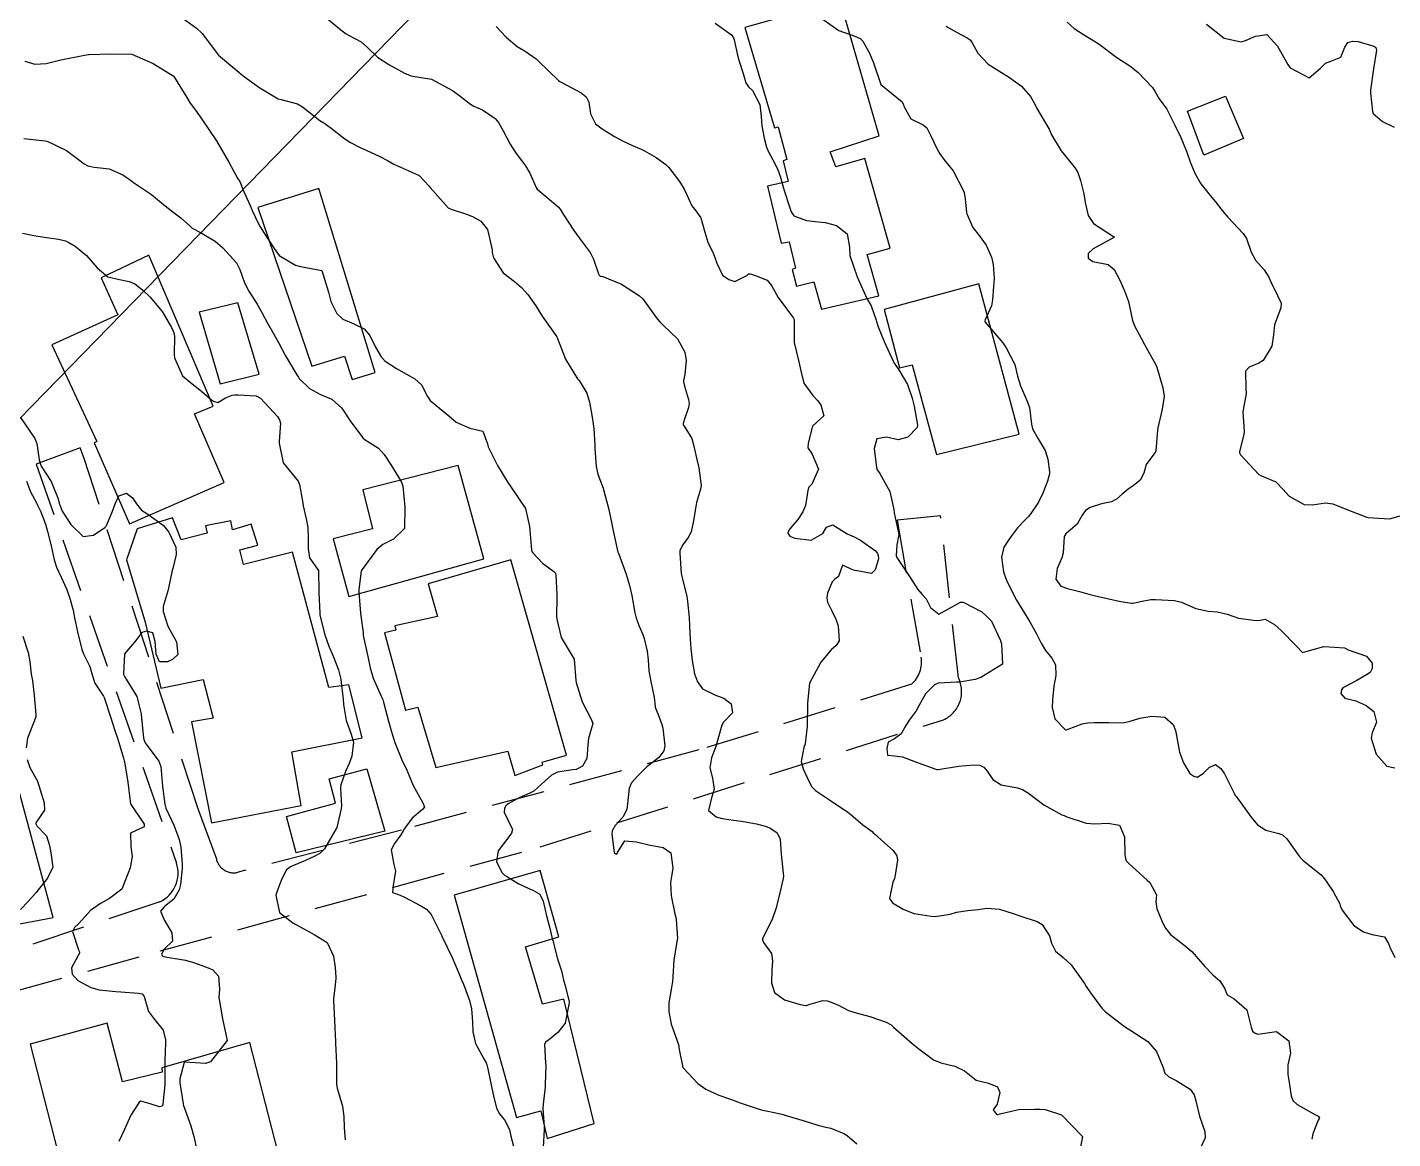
# Model space of a CAD drawing. Header units: metres. Extents: x 298520 to 308411, y 7433745 to 7450750.
# Drawn here: x 298610.9 to 298738.5, y 7450556.9 to 7450660.7 of the extents above; entities that cross this region are included whole.
import ezdxf

# ---------------------------------------------------------------- set-up
doc = ezdxf.new("R2010")
doc.units = ezdxf.units.M
doc.header["$LTSCALE"] = 10
doc.linetypes.add('CONTINUO', pattern=[0])
doc.linetypes.add('DASHED', pattern=[0.75, 0.5, -0.25])
for name, color, linetype in [('Curvas de Nivel 1m', 11, 'Continuous'), ('Curvas de Nivel 5m', 15, 'Continuous'), ('Edificações', 30, 'Continuous'), ('TEXTO', 45, 'Continuous'), ('Vias Secundárias', 230, 'DASHED')]:
    doc.layers.add(name, color=color, linetype=linetype)

msp = doc.modelspace()

# ---------------------------------------------------------------- linework, layer by layer
at = {"layer": 'Curvas de Nivel 1m', "flags": 128}
for points, elevation in [([(298638.73, 7450661.63), (298640.2, 7450660.43), (298640.7, 7450660.04), (298640.91, 7450659.92), (298642.1, 7450659.3), (298642.69, 7450658.77), (298643.63, 7450657.88), (298644.68, 7450657.18), (298646.14, 7450656.38), (298646.67, 7450656.16), (298646.92, 7450656.1), (298648.66, 7450655.82), (298650.64, 7450654.75), (298651.19, 7450654.34), (298651.91, 7450653.78), (298652.32, 7450653.47), (298652.63, 7450653.29), (298653.44, 7450652.95), (298654.62, 7450652.15), (298654.94, 7450651.75), (298655.36, 7450650.98), (298656.02, 7450649.74), (298656.57, 7450648.87), (298657.07, 7450648.23), (298657.45, 7450647.72), (298657.87, 7450647.02), (298658.45, 7450645.7), (298658.54, 7450645.55), (298659.47, 7450644.75), (298660.52, 7450643.88), (298660.68, 7450643.68), (298660.96, 7450643.22), (298661.98, 7450641.67), (298662.48, 7450640.99), (298663.49, 7450639.64), (298663.82, 7450639), (298664.28, 7450637.63), (298664.33, 7450637.52), (298664.44, 7450637.43), (298664.69, 7450637.37), (298666.43, 7450636.68), (298668.11, 7450635.59), (298668.42, 7450635.29), (298669.65, 7450633.57), (298669.99, 7450633.16), (298670.39, 7450632.78), (298671.65, 7450631.55), (298672.35, 7450630.33), (298672.46, 7450629.54), (298672.33, 7450628.22), (298672.2, 7450627.66), (298672.2, 7450627.54), (298672.32, 7450627.13), (298672.67, 7450625.9), (298672.73, 7450625.53), (298672.69, 7450625.14), (298672.28, 7450623.98), (298672.17, 7450623.65), (298672.19, 7450623.54), (298672.27, 7450623.4), (298672.98, 7450622.25), (298673.18, 7450621.53), (298673.47, 7450620.29), (298673.65, 7450619.53), (298673.85, 7450617.88), (298673.81, 7450617.52), (298673.44, 7450616.27), (298673.32, 7450615.53), (298673.14, 7450614.56), (298672.92, 7450613.53), (298672.66, 7450613.02), (298672.14, 7450612.33), (298671.88, 7450611.8), (298671.86, 7450611.54), (298672, 7450609.65), (298672.02, 7450609.54), (298672.11, 7450609.12), (298672.52, 7450607.54), (298672.58, 7450607.03), (298672.73, 7450605.53), (298672.79, 7450604.79), (298672.83, 7450603.53), (298672.89, 7450602.66), (298673.02, 7450601.53), (298673.24, 7450600.29), (298673.51, 7450599.52), (298673.98, 7450598.87), (298675.19, 7450598.29), (298675.97, 7450598.01), (298676.66, 7450597.48), (298676.79, 7450596.64), (298675.95, 7450595.76), (298675.78, 7450595.49), (298675.72, 7450595.27), (298675.22, 7450593.5), (298674.83, 7450592.44), (298674.68, 7450591.51), (298674.91, 7450590.53), (298675.09, 7450589.5), (298674.8, 7450588.57), (298674.55, 7450587.51), (298675.26, 7450586.93), (298675.84, 7450586.77), (298676.66, 7450586.66), (298677.83, 7450586.5), (298679.03, 7450586.26), (298679.83, 7450586.07), (298680.28, 7450585.9), (298680.95, 7450585.43), (298681.24, 7450584.85), (298681.34, 7450583.43), (298681.52, 7450581.68), (298681.55, 7450581.42), (298681.53, 7450581.18), (298681.12, 7450579.43), (298680.85, 7450578.32), (298680.53, 7450577.44), (298679.71, 7450575.78), (298679.6, 7450575.56), (298679.59, 7450575.45), (298679.7, 7450575.18), (298680.42, 7450574.17), (298680.54, 7450573.44), (298680.48, 7450572.63), (298680.43, 7450571.44), (298680.72, 7450570.51), (298681.64, 7450569.83), (298683.11, 7450569.41), (298683.63, 7450569.31), (298683.71, 7450569.32), (298683.93, 7450569.4), (298685.24, 7450569.78), (298685.64, 7450569.73), (298685.92, 7450569.66), (298686.64, 7450569.36), (298687.63, 7450568.84), (298688.34, 7450568.62), (298689.62, 7450568.28), (298691.16, 7450567.75), (298691.61, 7450567.5), (298691.83, 7450567.3), (298693.59, 7450565.76), (298694.19, 7450565.27), (298695.57, 7450564.24), (298696.26, 7450563.94), (298697.57, 7450563.65), (298698.47, 7450563.22), (298699.55, 7450562.33), (298700.69, 7450562.05), (298701.54, 7450561.71), (298701.77, 7450561.19), (298701.52, 7450560.11), (298701.14, 7450559.57), (298701.42, 7450559.19), (298701.51, 7450559.13), (298701.58, 7450559.12), (298701.8, 7450559.19), (298703.52, 7450559.6), (298705.03, 7450559.64), (298705.52, 7450559.63), (298705.99, 7450559.61), (298707.51, 7450559.11), (298709.48, 7450557.09), (298709.1, 7450555.1)], 729), ([(298654.72, 7450660.74), (298655.66, 7450659.74), (298656.69, 7450658.86), (298657.41, 7450658.44), (298658.46, 7450657.7), (298658.68, 7450657.49), (298660.55, 7450655.68), (298660.65, 7450655.6), (298660.84, 7450655.49), (298662.64, 7450654.53), (298663.13, 7450654.15), (298663.37, 7450653.65), (298663.54, 7450652.57), (298664.01, 7450651.64), (298664.61, 7450651.17), (298665.76, 7450650.45), (298666.59, 7450650.01), (298667.51, 7450649.6), (298668.26, 7450649.27), (298668.58, 7450649.12), (298669.65, 7450648.49), (298670.57, 7450647.83), (298670.86, 7450647.56), (298671.84, 7450646.25), (298672.28, 7450645.54), (298672.53, 7450645.02), (298672.98, 7450643.99), (298673.36, 7450643.53), (298673.84, 7450642.85), (298674.2, 7450641.51), (298674.48, 7450640.59), (298675.02, 7450639.5), (298675.33, 7450638.63), (298675.85, 7450637.5), (298676.44, 7450637.1), (298677.01, 7450636.91), (298678.13, 7450637.47), (298678.3, 7450637.62), (298678.44, 7450637.63), (298678.57, 7450637.6), (298679.01, 7450637.46), (298680.04, 7450637.05), (298680.43, 7450636.54), (298681.05, 7450635.43), (298682.39, 7450633.63), (298682.48, 7450633.5), (298682.51, 7450633.42), (298682.54, 7450633.28), (298682.54, 7450631.42), (298682.56, 7450631.23), (298682.99, 7450629.41), (298683.16, 7450628.59), (298683.46, 7450627.41), (298684.31, 7450626.27), (298684.74, 7450625.82), (298685.03, 7450625.39), (298685.31, 7450624.36), (298684.27, 7450623.4), (298683.85, 7450621.82), (298683.84, 7450621.4), (298684.24, 7450620.8), (298684.83, 7450619.39), (298684.21, 7450617.98), (298683.91, 7450617.7), (298683.83, 7450617.4), (298683.6, 7450615.99), (298683.36, 7450615.41), (298682.88, 7450614.7), (298682.16, 7450613.81), (298681.99, 7450613.58), (298681.97, 7450613.42), (298682.15, 7450613.15), (298682.61, 7450612.95), (298684.15, 7450612.77), (298685.24, 7450613.38), (298685.56, 7450613.98), (298686.17, 7450614.19), (298687.5, 7450613.36), (298688.15, 7450613.06), (298688.74, 7450612.75), (298690.14, 7450611.78), (298690.34, 7450611.53), (298690.4, 7450611.33), (298690.42, 7450611.03), (298690.11, 7450609.98), (298689.78, 7450609.66), (298688.11, 7450609.96), (298687.06, 7450610.42), (298686.68, 7450609.36), (298686.36, 7450609.12), (298686.11, 7450608.87), (298685.66, 7450607.8), (298685.6, 7450607.38), (298685.67, 7450606.97), (298686.07, 7450606.17), (298686.43, 7450605.37), (298686.65, 7450604.76), (298686.77, 7450603.36), (298686.48, 7450602.92), (298686.02, 7450602.53), (298685.04, 7450601.38), (298683.99, 7450599.4), (298683.8, 7450597.57), (298683.79, 7450597.4), (298683.78, 7450595.56), (298683.78, 7450595.4), (298683.57, 7450593.75), (298683.47, 7450593.4), (298683.21, 7450592.09), (298683.39, 7450591.4), (298683.88, 7450590.32), (298684.21, 7450589.72), (298684.54, 7450589.39), (298685.86, 7450588.5), (298687.55, 7450587.35), (298687.84, 7450587.13), (298688.98, 7450586.19), (298689.83, 7450585.55), (298689.94, 7450585.44), (298690.05, 7450585.33), (298691, 7450584.5), (298691.8, 7450583.77), (298692.14, 7450583.3), (298692.21, 7450582.87), (298691.95, 7450581.3), (298691.91, 7450581.16), (298691.77, 7450580.82), (298691.45, 7450579.3), (298691.75, 7450578.89), (298692.74, 7450578.29), (298693.73, 7450577.89), (298695.35, 7450577.64), (298695.73, 7450577.63), (298697.14, 7450577.83), (298697.73, 7450578.01), (298698.79, 7450578.17), (298699.74, 7450578.26), (298700.54, 7450578.4), (298701.74, 7450578.3), (298703, 7450577.9), (298703.73, 7450577.65), (298705.26, 7450577.14), (298705.72, 7450576.86), (298706.4, 7450575.82), (298706.58, 7450575.13), (298706.97, 7450574.39), (298707.68, 7450573.8), (298708.44, 7450573.1), (298709.66, 7450571.35), (298709.82, 7450571.09), (298710.23, 7450570.5), (298711.3, 7450569.07), (298711.63, 7450568.72), (298713.02, 7450567.65), (298713.61, 7450567.23), (298713.92, 7450567.04), (298715.59, 7450565.96), (298716.41, 7450565.01), (298716.99, 7450563.59), (298717.18, 7450563), (298717.56, 7450562.64), (298718.24, 7450562.31), (298719.54, 7450561.49), (298719.93, 7450560.97), (298720.08, 7450560.41), (298720.42, 7450558.96), (298720.92, 7450557.53), (298720.96, 7450556.96), (298720.49, 7450555.94)], 728), ([(298675.18, 7450661.05), (298676.71, 7450659.95), (298676.9, 7450659.68), (298676.96, 7450659.49), (298677.26, 7450658.05), (298677.42, 7450657.48), (298677.79, 7450656.35), (298678.05, 7450655.47), (298678.3, 7450655.11), (298678.65, 7450654.76), (298679.33, 7450653.45), (298679.48, 7450652.32), (298679.53, 7450651.46), (298679.75, 7450650.3), (298679.97, 7450649.45), (298680.15, 7450649.02), (298680.57, 7450648.28), (298681, 7450647.44), (298681.24, 7450646.75), (298681.61, 7450645.43), (298682.15, 7450643.79), (298682.28, 7450643.42), (298682.51, 7450643.06), (298683.71, 7450642.61), (298684.5, 7450642.51), (298685.46, 7450642.42), (298686.5, 7450642.15), (298687.51, 7450641.36), (298687.72, 7450640.11), (298687.76, 7450639.36), (298688.44, 7450637.35), (298689.35, 7450635.34), (298689.73, 7450634.65), (298690.2, 7450633.32), (298690.24, 7450633.17), (298690.39, 7450632.69), (298690.95, 7450631.31), (298691.45, 7450630.21), (298691.89, 7450629.3), (298692.34, 7450628.67), (298693.13, 7450627.29), (298693.59, 7450626.01), (298693.75, 7450625.29), (298694.06, 7450623.5), (298694.03, 7450623.28), (298693.17, 7450622.39), (298692.26, 7450622.14), (298691.19, 7450622.38), (298690.26, 7450622.22), (298690.02, 7450621.32), (298690.23, 7450619.56), (298690.32, 7450619.32), (298690.55, 7450618.98), (298691.5, 7450617.31), (298691.87, 7450615.62), (298691.9, 7450615.3), (298692.16, 7450614.01), (298692.34, 7450613.3), (298692.31, 7450613.14), (298692.14, 7450612.33), (298692.09, 7450611.3), (298692.13, 7450611.14), (298693.39, 7450609.29), (298694.09, 7450608.16), (298694.5, 7450607.69), (298694.88, 7450607.27), (298695.3, 7450606.49), (298696.07, 7450605.86), (298696.97, 7450606.34), (298698.08, 7450606.97), (298698.33, 7450606.98), (298700.07, 7450606.06), (298700.52, 7450605.66), (298700.98, 7450605.2), (298701.83, 7450603.39), (298701.9, 7450603.18), (298701.92, 7450603.07), (298702.01, 7450601.18), (298700, 7450599.95), (298699.46, 7450599.75), (298698, 7450599.5), (298697.74, 7450599.49), (298695.99, 7450599.42), (298695.67, 7450599.25), (298694.83, 7450598.42), (298694.21, 7450597.28), (298693.96, 7450596.81), (298693.28, 7450595.95), (298692.89, 7450595.29), (298692.56, 7450594.67), (298691.93, 7450594.21), (298691.34, 7450593.89), (298691.2, 7450593.31), (298691.28, 7450592.69), (298691.91, 7450592.62), (298692.68, 7450592.52), (298693.9, 7450592.05), (298695.78, 7450591.38), (298695.89, 7450591.35), (298695.99, 7450591.36), (298697.9, 7450591.67), (298699.34, 7450591.77), (298699.9, 7450591.74), (298700.26, 7450591.56), (298700.59, 7450591.2), (298701.11, 7450590.41), (298701.88, 7450589.91), (298703.4, 7450589.65), (298703.88, 7450589.49), (298704.45, 7450589.15), (298705.86, 7450588.06), (298707.54, 7450587.11), (298707.77, 7450587.04), (298707.84, 7450587.02), (298708.01, 7450586.94), (298709.84, 7450586.35), (298710.63, 7450586.28), (298711.84, 7450586.33), (298712.94, 7450586.16), (298713.4, 7450585.05), (298713.45, 7450583.4), (298713.49, 7450583.04), (298713.57, 7450582.83), (298713.79, 7450582.59), (298715.53, 7450581.02), (298715.77, 7450580.78), (298716.39, 7450579.64), (298716.35, 7450579.01), (298716.43, 7450578.33), (298717, 7450577), (298717.25, 7450576.53), (298717.71, 7450575.94), (298718.96, 7450574.98), (298719.69, 7450574.35), (298720.9, 7450572.96), (298721.67, 7450572.18), (298722.33, 7450571.61), (298722.76, 7450570.93), (298723.01, 7450570.3), (298723.64, 7450569.92), (298724.83, 7450568.91), (298725.24, 7450567.27), (298725.38, 7450566.9), (298725.6, 7450566.71), (298725.86, 7450566.64), (298727.6, 7450566.88), (298728.75, 7450566.02), (298728.93, 7450564.86), (298728.67, 7450563.76), (298728.68, 7450562.86), (298728.79, 7450562.11), (298728.97, 7450560.86), (298729.12, 7450560.45), (298729.53, 7450560.06), (298731.26, 7450559.09), (298731.51, 7450558.96), (298731.61, 7450558.83), (298731.59, 7450558.75), (298731.51, 7450558.61), (298731.01, 7450557.31), (298730.91, 7450556.84)], 727), ([(298685.26, 7450661.38), (298686.71, 7450660.35), (298688.23, 7450659.83), (298688.71, 7450659.62), (298688.85, 7450659.49), (298688.96, 7450659.35), (298689.58, 7450658.23), (298689.95, 7450657.33), (298690.65, 7450655.32), (298692.64, 7450653.69), (298692.76, 7450653.43), (298692.8, 7450653.3), (298693.45, 7450652.12), (298694.61, 7450651.55), (298694.95, 7450651.27), (298695.29, 7450650.57), (298695.91, 7450649.26), (298696.16, 7450648.83), (298696.57, 7450648.28), (298697.42, 7450647.24), (298698.38, 7450645.38), (298698.42, 7450645.23), (298698.53, 7450644.64), (298698.65, 7450643.37), (298698.69, 7450643.23), (298699.25, 7450641.97), (298699.82, 7450641.21), (298700.48, 7450640.32), (298700.99, 7450639.19), (298701.15, 7450638.49), (298701.23, 7450637.19), (298701.18, 7450636.44), (298701.08, 7450635.19), (298700.98, 7450634.63), (298700.39, 7450633.35), (298700.36, 7450633.2), (298700.36, 7450633.17), (298700.39, 7450633.13), (298702.03, 7450631.18), (298702.37, 7450630.72), (298703.15, 7450629.17), (298703.42, 7450628.08), (298703.68, 7450627.17), (298704.3, 7450625.8), (298704.55, 7450625.16), (298704.72, 7450623.59), (298704.82, 7450623.15), (298705.35, 7450622.23), (298705.99, 7450621.13), (298706.24, 7450620.34), (298706.41, 7450619.13), (298706.4, 7450618.95), (298706.21, 7450618.27), (298705.79, 7450617.14), (298705.37, 7450616.32), (298704.59, 7450615.15), (298704.4, 7450614.93), (298704.18, 7450614.71), (298703.41, 7450613.92), (298702.85, 7450613.17), (298702.56, 7450612.77), (298702.14, 7450612.1), (298701.92, 7450611.18), (298702.11, 7450609.82), (298702.32, 7450609.18), (298702.47, 7450608.81), (298703.32, 7450607.17), (298704.07, 7450605.96), (298704.58, 7450605.15), (298705.2, 7450604), (298705.61, 7450603.14), (298706.03, 7450602.46), (298706.63, 7450601.74), (298706.96, 7450601.13), (298707, 7450600.12), (298706.8, 7450599.13), (298706.69, 7450597.85), (298706.64, 7450597.13), (298706.9, 7450596.08), (298707.83, 7450595.11), (298707.94, 7450595.06), (298707.99, 7450595.06), (298708.14, 7450595.11), (298709.44, 7450595.6), (298709.95, 7450595.7), (298710.62, 7450595.75), (298711.95, 7450595.72), (298713.3, 7450595.69), (298713.95, 7450595.85), (298714.83, 7450596.15), (298715.96, 7450596.32), (298717.18, 7450596.23), (298717.95, 7450595.56), (298718.18, 7450594.99), (298718.23, 7450594.69), (298718.55, 7450592.98), (298718.92, 7450591.96), (298719.52, 7450590.97), (298719.89, 7450590.71), (298720.21, 7450590.64), (298720.76, 7450590.96), (298721.33, 7450591.53), (298721.9, 7450591.8), (298722.41, 7450591.45), (298722.75, 7450590.94), (298723.64, 7450589.15), (298723.76, 7450588.92), (298723.8, 7450588.86), (298723.86, 7450588.79), (298725.24, 7450586.91), (298725.84, 7450586.17), (298726.62, 7450585.68), (298727.83, 7450585.37), (298728.18, 7450585.23), (298728.57, 7450584.87), (298729.8, 7450583.15), (298730.09, 7450582.85), (298731.78, 7450581.5), (298732.09, 7450581.14), (298732.31, 7450580.82), (298732.9, 7450579.95), (298733.51, 7450578.8), (298733.57, 7450578.63), (298733.74, 7450578.2), (298734.83, 7450576.79), (298735.72, 7450576.18), (298736.53, 7450575.95), (298737.71, 7450575.71), (298738.06, 7450575.1), (298738.21, 7450574.75), (298738.65, 7450573.79)], 726), ([(298708.06, 7450661.12), (298708.72, 7450660.54), (298709.58, 7450659.97), (298710.71, 7450659.31), (298711.05, 7450659.08), (298712.69, 7450657.85), (298713.9, 7450657.05), (298714.67, 7450656.47), (298716.04, 7450655.02), (298716.27, 7450654.64), (298716.64, 7450653.99), (298717.37, 7450653), (298718.1, 7450651.51), (298718.36, 7450650.99), (298718.6, 7450650.53), (298719.22, 7450648.98), (298719.57, 7450647.99), (298720, 7450646.98), (298720.55, 7450646.04), (298721.42, 7450644.96), (298721.92, 7450644.35), (298722.52, 7450643.55), (298723.05, 7450642.93), (298724.49, 7450641.4), (298724.8, 7450640.92), (298725.23, 7450639.67), (298725.66, 7450638.91), (298726.45, 7450638.01), (298726.89, 7450637.33), (298727.07, 7450636.89), (298727.7, 7450635.61), (298728.04, 7450634.88), (298728, 7450634.47), (298727.43, 7450632.88), (298727.33, 7450631.93), (298727.17, 7450630.89), (298726.35, 7450629.55), (298725.97, 7450629.28), (298725.05, 7450628.91), (298724.71, 7450628.54), (298724.75, 7450626.92), (298724.77, 7450626.47), (298724.48, 7450624.92), (298724.46, 7450624.75), (298724.6, 7450622.92), (298724.55, 7450622.63), (298724.26, 7450621.43), (298724.15, 7450621.02), (298724.14, 7450620.92), (298724.25, 7450620.73), (298725.97, 7450618.9), (298726.22, 7450618.78), (298727.54, 7450618.2), (298728.21, 7450617.52), (298728.79, 7450616.86), (298730.19, 7450616.09), (298730.98, 7450616.05), (298732.19, 7450616.26), (298732.86, 7450616.15), (298734.19, 7450615.63), (298736.04, 7450614.92), (298736.17, 7450614.88), (298738.17, 7450614.75), (298739.73, 7450615.19)], 724), ([(298721.07, 7450660.96), (298722.71, 7450659.65), (298724.32, 7450659.31), (298724.71, 7450659.41), (298725.64, 7450659.84), (298726.71, 7450659.99), (298727.69, 7450658.88), (298728.68, 7450657.17), (298728.89, 7450656.87), (298730.66, 7450655.95), (298731.73, 7450656.83), (298732.19, 7450657.32), (298732.68, 7450657.48), (298733.62, 7450657.88), (298734, 7450658.81), (298734.26, 7450659.25), (298734.71, 7450659.37), (298735.23, 7450659.32), (298736.7, 7450658.89), (298736.88, 7450658.77), (298736.94, 7450658.53), (298736.67, 7450656.77), (298736.4, 7450654.77), (298736.4, 7450654.52), (298736.56, 7450652.78), (298736.63, 7450652.62), (298737.51, 7450651.87), (298738.61, 7450651.33)], 723), ([(298610.68, 7450657.49), (298611.62, 7450657.21), (298612.67, 7450657.27), (298614.06, 7450657.62), (298614.68, 7450657.75), (298616.6, 7450658.12), (298616.68, 7450658.13), (298618.68, 7450658.18), (298620.68, 7450658.15), (298622.67, 7450657.26), (298624.54, 7450656.11), (298624.66, 7450655.98), (298625.82, 7450654.09), (298626.12, 7450653.58), (298626.62, 7450652.91), (298627.23, 7450652.07), (298628.58, 7450650.06), (298629.74, 7450648.05), (298630.55, 7450646.57), (298630.76, 7450646.25), (298630.86, 7450646.04), (298631.04, 7450645.52), (298631.73, 7450644.02), (298631.96, 7450643.47), (298632.5, 7450642.29), (298632.66, 7450642.01), (298633.05, 7450641.44), (298633.98, 7450639.99), (298634.46, 7450639.36), (298635.98, 7450638.45), (298636.45, 7450638.31), (298638.44, 7450637.94), (298639.04, 7450635.93), (298639.28, 7450635.06), (298639.82, 7450633.93), (298640.39, 7450633.41), (298641.43, 7450632.95), (298642.38, 7450632.51), (298642.93, 7450631.88), (298643.44, 7450630.8), (298643.96, 7450629.87), (298644.35, 7450629.49), (298645.39, 7450628.8), (298646.33, 7450628.27), (298647.12, 7450627.84), (298647.75, 7450627.26), (298648.31, 7450626.19), (298648.56, 7450625.82), (298650.28, 7450624.38), (298650.98, 7450623.79), (298652.27, 7450623.21), (298653.46, 7450622.95), (298653.9, 7450621.76), (298653.98, 7450621.48), (298654.24, 7450620.91), (298654.83, 7450619.74), (298655.8, 7450618.14), (298656.07, 7450617.73), (298656.2, 7450617.55), (298657.47, 7450615.72), (298657.82, 7450614.05), (298657.85, 7450613.71), (298658.02, 7450611.83), (298658.05, 7450611.71), (298658.13, 7450611.58), (298659.04, 7450610.61), (298660.11, 7450609.84), (298660.25, 7450609.68), (298660.29, 7450609.5), (298660.38, 7450607.68), (298660.39, 7450607.37), (298660.36, 7450605.68), (298660.37, 7450605.37), (298660.8, 7450603.67), (298662.01, 7450601.66), (298662.15, 7450599.66), (298662.18, 7450599.47), (298662.74, 7450597.65), (298663.61, 7450595.98), (298663.73, 7450595.64), (298663.34, 7450594.23), (298663.29, 7450593.65), (298663.19, 7450592.36), (298662.79, 7450591.65), (298662.18, 7450591.36), (298661.89, 7450591.31), (298660.46, 7450591.1), (298659.88, 7450590.83), (298658.63, 7450589.7), (298658.24, 7450589.33), (298657.86, 7450589.13), (298656.86, 7450588.71), (298655.85, 7450588.13), (298655.62, 7450587.96), (298655.48, 7450587.74), (298655.46, 7450587.35), (298655.83, 7450586.57), (298656.23, 7450585.73), (298656.14, 7450585.41), (298655.81, 7450584.93), (298654.9, 7450583.74), (298654.76, 7450582.77), (298655.24, 7450581.74), (298655.5, 7450581.47), (298655.77, 7450581.31), (298656.78, 7450580.71), (298657.76, 7450580.22), (298658.15, 7450580.09), (298658.79, 7450579.69), (298659.12, 7450579.06), (298659.43, 7450577.68), (298659.72, 7450576.53), (298659.93, 7450575.68), (298660, 7450575.37), (298660.46, 7450573.67), (298660.81, 7450572.53), (298661.02, 7450571.67), (298661.15, 7450571.17), (298661.52, 7450569.66), (298661.53, 7450569.56), (298661.16, 7450567.67), (298660.48, 7450566.8), (298659.59, 7450566.08), (298659.37, 7450565.91), (298659.24, 7450565.69), (298659.33, 7450563.93), (298659.34, 7450563.69), (298659.29, 7450561.94), (298659.28, 7450561.69), (298659.1, 7450560.11), (298659.09, 7450559.69), (298659.21, 7450557.98), (298659.2, 7450557.69), (298659.1, 7450556.07)], 731), ([(298610.59, 7450650.27), (298612.59, 7450650.05), (298612.85, 7450649.98), (298614.58, 7450649.16), (298615.84, 7450648.21), (298616.24, 7450647.89), (298616.56, 7450647.72), (298617.15, 7450647.6), (298618.56, 7450647.45), (298619.84, 7450646.88), (298620.55, 7450646.39), (298620.67, 7450646.29), (298620.85, 7450646.16), (298622.53, 7450645.03), (298623.63, 7450644.12), (298624.51, 7450643.41), (298625.26, 7450642.86), (298626.12, 7450642.09), (298626.32, 7450641.91), (298626.49, 7450641.8), (298627.04, 7450641.52), (298628.48, 7450640.67), (298629.17, 7450640.05), (298630.45, 7450638.65), (298630.78, 7450638.03), (298631.21, 7450636.8), (298631.62, 7450636.02), (298632.4, 7450634.81), (298632.83, 7450634.01), (298633.35, 7450633.03), (298633.95, 7450631.99), (298634.37, 7450631.23), (298635.03, 7450629.98), (298636.1, 7450628.2), (298636.24, 7450627.97), (298636.32, 7450627.86), (298637.28, 7450626.93), (298638.31, 7450626.38), (298639.35, 7450625.93), (298640.29, 7450625.09), (298641.08, 7450623.91), (298642.26, 7450622.31), (298642.48, 7450622.12), (298642.89, 7450621.89), (298643.71, 7450621.34), (298644.24, 7450620.77), (298644.85, 7450619.86), (298645.83, 7450618.23), (298645.99, 7450617.85), (298646.18, 7450615.85), (298646.15, 7450613.85), (298645.13, 7450612.87), (298644.14, 7450612.35), (298643.58, 7450611.88), (298642.11, 7450609.9), (298641.88, 7450608.11), (298641.88, 7450607.9), (298642.03, 7450605.93), (298642.04, 7450605.9), (298642.06, 7450605.71), (298642.28, 7450604.14), (298642.3, 7450603.9), (298642.34, 7450603.59), (298642.72, 7450601.89), (298642.95, 7450600.83), (298643.24, 7450599.88), (298643.97, 7450598.21), (298644.12, 7450597.87), (298644.19, 7450597.64), (298644.66, 7450595.86), (298644.94, 7450594.85), (298645.24, 7450593.86), (298645.9, 7450592.25), (298646.1, 7450591.85), (298646.3, 7450591.44), (298646.97, 7450589.84), (298647.85, 7450588.23), (298648.03, 7450587.83), (298647.84, 7450587.61), (298646.88, 7450586.8), (298646.14, 7450585.85), (298646.04, 7450585.63), (298645.82, 7450585.23), (298645.23, 7450584.43), (298644.92, 7450583.86), (298645.16, 7450582.48), (298645.32, 7450581.85), (298645.09, 7450580.52), (298645.02, 7450579.86), (298645.75, 7450579.6), (298646.16, 7450579.43), (298647.74, 7450578.59), (298648.21, 7450578.3), (298648.65, 7450577.82), (298649.58, 7450575.93), (298649.63, 7450575.8), (298649.65, 7450575.75), (298649.7, 7450575.66), (298650.62, 7450573.79), (298651.28, 7450572.16), (298651.44, 7450571.78), (298651.65, 7450571.31), (298652.22, 7450569.77), (298652.4, 7450569), (298652.49, 7450567.77), (298652.53, 7450566.84), (298652.79, 7450565.77), (298653.57, 7450564.34), (298653.77, 7450563.96), (298653.84, 7450563.76), (298653.93, 7450563.38), (298654.29, 7450561.75), (298654.5, 7450560.72), (298654.74, 7450559.74), (298655, 7450559.23), (298655.5, 7450558.63), (298655.95, 7450557.73), (298656.1, 7450557.11), (298656.47, 7450555.72)], 732), ([(298610.48, 7450641.42), (298611.53, 7450641.21), (298612.48, 7450641.06), (298613.83, 7450640.88), (298614.48, 7450640.71), (298614.81, 7450640.56), (298615.39, 7450640.22), (298616.46, 7450639.36), (298617.45, 7450638.19), (298618.43, 7450637.34), (298619.52, 7450637.09), (298620.43, 7450636.92), (298620.96, 7450636.69), (298621.69, 7450636.14), (298622.41, 7450635.46), (298623.53, 7450634.12), (298624.38, 7450632.63), (298624.55, 7450632.28), (298624.62, 7450632.11), (298624.68, 7450631.8), (298624.63, 7450630.11), (298624.67, 7450629.79), (298625.43, 7450628.1), (298626.32, 7450627.35), (298627.03, 7450626.8), (298627.89, 7450626.07), (298628.11, 7450625.87), (298628.3, 7450625.75), (298628.72, 7450625.63), (298629.44, 7450626.05), (298630.05, 7450626.3), (298630.31, 7450626.33), (298630.61, 7450626.33), (298632.31, 7450626.23), (298632.7, 7450626.01), (298634.28, 7450624.31), (298634.48, 7450623.99), (298634.57, 7450623.69), (298634.45, 7450621.99), (298634.43, 7450621.81), (298634.81, 7450619.98), (298636.21, 7450618.27), (298636.34, 7450617.97), (298636.61, 7450616.39), (298636.69, 7450615.96), (298636.97, 7450614.75), (298637.11, 7450613.96), (298637.16, 7450612.94), (298637.14, 7450611.95), (298637.29, 7450611.12), (298638.11, 7450609.94), (298638.14, 7450607.94), (298638.14, 7450607.88), (298638.23, 7450605.94), (298638.25, 7450605.75), (298638.72, 7450603.93), (298639.1, 7450602.86), (298639.48, 7450601.93), (298640, 7450600.64), (298640.17, 7450599.92), (298640.19, 7450599.71), (298640.41, 7450597.92), (298640.44, 7450597.43), (298640.71, 7450595.91), (298641.18, 7450594.65), (298641.39, 7450593.91), (298641.22, 7450592.59), (298640.99, 7450591.91), (298640.63, 7450591.17), (298640.19, 7450589.92), (298640.17, 7450589.61), (298640.28, 7450587.92), (298640.22, 7450587.55), (298639.82, 7450585.92), (298638.69, 7450583.94), (298638.24, 7450583.5), (298637.79, 7450583.26), (298636.89, 7450582.86), (298635.78, 7450582.38), (298635.49, 7450582.26), (298635.13, 7450581.98), (298634.67, 7450581.08), (298634.25, 7450579.99), (298634.13, 7450579.6), (298634.49, 7450577.98), (298635.72, 7450577.03), (298637.7, 7450575.95), (298638.94, 7450575.18), (298639.53, 7450573.92), (298639.67, 7450572.87), (298639.74, 7450571.92), (298639.74, 7450571.84), (298639.64, 7450570.97), (298639.53, 7450569.92), (298639.53, 7450569.82), (298639.61, 7450567.92), (298639.7, 7450565.92), (298639.71, 7450565.79), (298639.81, 7450563.92), (298639.81, 7450563.67), (298639.79, 7450561.92), (298639.86, 7450561.59), (298640.36, 7450559.91), (298640.48, 7450558.94), (298640.53, 7450557.91), (298640.62, 7450556.76)], 733), ([(298610.28, 7450624.21), (298611.63, 7450622.26), (298611.8, 7450621.8), (298612.02, 7450620.25), (298612.22, 7450619.68), (298613.16, 7450618.24), (298613.79, 7450616.63), (298613.9, 7450616.23), (298614.18, 7450615.47), (298614.98, 7450614.22), (298616.15, 7450613.09), (298617.11, 7450613.23), (298618.16, 7450613.96), (298618.28, 7450614.06), (298618.35, 7450614.18), (298618.89, 7450615.46), (298619.12, 7450616.17), (298619.46, 7450616.9), (298620.19, 7450617.14), (298620.76, 7450616.72), (298621.13, 7450616.15), (298621.6, 7450615.56), (298622.17, 7450615.19), (298623.64, 7450614.12), (298624.15, 7450613.5), (298624.79, 7450612.1), (298624.82, 7450611.41), (298624.5, 7450610.11), (298624.43, 7450609.79), (298624.08, 7450608.11), (298623.62, 7450606.56), (298623.6, 7450606.11), (298624.05, 7450604.72), (298624.38, 7450604.11), (298624.86, 7450603.27), (298624.99, 7450602.1), (298624.48, 7450601.63), (298624.01, 7450601.4), (298623.28, 7450601.4), (298622.94, 7450602.12), (298622.86, 7450603.29), (298622.63, 7450604.12), (298622.04, 7450604.26), (298621.61, 7450604.14), (298620.93, 7450603.25), (298620.01, 7450602.16), (298619.91, 7450600.24), (298619.93, 7450600.16), (298619.99, 7450600.02), (298621.15, 7450598.15), (298621.55, 7450596.55), (298621.6, 7450596.14), (298621.78, 7450594.29), (298621.81, 7450594.14), (298621.92, 7450593.84), (298623.21, 7450592.12), (298623.4, 7450591.63), (298623.52, 7450590.12), (298623.55, 7450589.8), (298623.75, 7450588.11), (298623.85, 7450587.73), (298624.65, 7450586.1), (298625.09, 7450584.82), (298625.25, 7450584.1), (298625.37, 7450582.5), (298625.37, 7450582.09), (298625.24, 7450580.61), (298625.1, 7450580.1), (298624.62, 7450579.23), (298623.74, 7450578.55), (298623.36, 7450578.12), (298623.72, 7450577.24), (298624.42, 7450576.1), (298624.48, 7450575.31), (298623.69, 7450574.56), (298623.44, 7450574.11), (298623.52, 7450573.95), (298623.68, 7450573.87), (298623.97, 7450573.82), (298625.68, 7450573.54), (298626.45, 7450573.31), (298627.67, 7450572.89), (298628.25, 7450572.65), (298628.79, 7450572.05), (298628.87, 7450570.82), (298628.82, 7450570.05), (298628.93, 7450569.35), (298629.14, 7450568.05), (298629.58, 7450566.04), (298628.03, 7450564.06), (298627.56, 7450563.9), (298625.62, 7450564.03), (298625.56, 7450563.99), (298625.18, 7450562.46), (298625.17, 7450562.09), (298625.47, 7450560.13), (298625.48, 7450560.09), (298625.51, 7450559.96), (298626.18, 7450558.08), (298626.47, 7450557.08), (298626.7, 7450556.08)], 734), ([(298610.5, 7450603.81), (298610.99, 7450602.27), (298611.14, 7450601.39), (298611.29, 7450600.26), (298611.4, 7450599.67), (298611.57, 7450598.26), (298611.71, 7450596.49), (298611.7, 7450596.25), (298611.6, 7450595.92), (298610.95, 7450594.26), (298610.8, 7450593.38)], 736), ([(298610.89, 7450592.27), (298611.15, 7450591.53), (298611.87, 7450590.25), (298612.48, 7450588.24), (298612.53, 7450587.56), (298611.83, 7450586.56), (298611.71, 7450586.38), (298611.71, 7450586.26), (298611.82, 7450586.09), (298612.71, 7450585.14), (298612.98, 7450584.24), (298613.13, 7450583.58), (298613.3, 7450582.24), (298612.81, 7450581.2), (298612.05, 7450580.26), (298611.75, 7450579.87), (298611, 7450579.01), (298610.29, 7450578.27)], 736)]:
    msp.add_lwpolyline(points, dxfattribs=dict(at, elevation=elevation))
at = {"layer": 'Curvas de Nivel 5m', "flags": 128}
for points, elevation in [([(298625.02, 7450661.81), (298626.71, 7450660.58), (298627.24, 7450660.07), (298628.68, 7450658.17), (298628.78, 7450658.06), (298630.67, 7450656.46), (298630.9, 7450656.27), (298631.22, 7450656.03), (298632.65, 7450655.01), (298634.36, 7450653.99), (298634.63, 7450653.91), (298636.17, 7450653.51), (298636.63, 7450653.23), (298638.25, 7450651.94), (298638.61, 7450651.73), (298639.31, 7450651.23), (298640.59, 7450650.24), (298641.1, 7450649.91), (298642.08, 7450649.4), (298642.58, 7450649.17), (298643.84, 7450648.6), (298644.57, 7450648.22), (298645.16, 7450647.86), (298646.56, 7450647.24), (298647.53, 7450646.81), (298648.46, 7450645.82), (298648.54, 7450645.7), (298650.22, 7450643.8), (298650.51, 7450643.66), (298651.93, 7450643.2), (298652.51, 7450642.98), (298653.29, 7450642.56), (298653.91, 7450641.76), (298654.34, 7450639.88), (298654.34, 7450639.75), (298654.33, 7450639.62), (298654.46, 7450639.14), (298655.36, 7450637.74), (298656.43, 7450636.93), (298657.08, 7450636.37), (298657.66, 7450635.71), (298658.41, 7450634.63), (298659, 7450633.69), (298660.37, 7450631.76), (298660.42, 7450631.68), (298660.45, 7450631.6), (298661.19, 7450629.67), (298662.32, 7450627.83), (298662.4, 7450627.73), (298662.46, 7450627.66), (298663.17, 7450626.5), (298663.43, 7450625.64), (298663.68, 7450624.24), (298663.78, 7450623.64), (298663.83, 7450623.19), (298663.93, 7450621.63), (298663.94, 7450621.33), (298664.06, 7450619.63), (298664.22, 7450618.92), (298664.7, 7450617.63), (298664.91, 7450616.91), (298665.24, 7450615.62), (298665.51, 7450614.26), (298665.64, 7450613.62), (298666.09, 7450611.65), (298666.1, 7450611.61), (298666.13, 7450611.54), (298666.85, 7450609.6), (298667.17, 7450608.52), (298667.38, 7450607.6), (298667.67, 7450605.99), (298667.76, 7450605.59), (298668.05, 7450604.78), (298668.41, 7450603.95), (298668.54, 7450603.58), (298668.83, 7450602.39), (298668.91, 7450601.58), (298668.98, 7450600.56), (298669.15, 7450599.57), (298669.48, 7450598.06), (298669.53, 7450597.57), (298669.57, 7450597.18), (298669.95, 7450596.23), (298670.2, 7450595.56), (298670.28, 7450595.21), (298670.48, 7450593.55), (298670.38, 7450593.09), (298669.91, 7450592.48), (298669.4, 7450592.07), (298668.79, 7450591.58), (298667.88, 7450590.7), (298667.36, 7450590.11), (298667.13, 7450589.6), (298667.01, 7450588.45), (298666.91, 7450587.6), (298666.54, 7450586.89), (298665.83, 7450586.11), (298665.55, 7450585.61), (298665.53, 7450585.32), (298665.74, 7450583.61), (298665.8, 7450583.51), (298665.98, 7450583.43), (298666.06, 7450583.61), (298666.75, 7450584.67), (298667.81, 7450584.6), (298669.1, 7450584.29), (298669.81, 7450584.17), (298670.3, 7450584.06), (298671.04, 7450583.55), (298671.21, 7450582.12), (298671.12, 7450581.55), (298671.01, 7450580.79), (298671.05, 7450579.55), (298671.39, 7450577.88), (298671.5, 7450577.54), (298671.54, 7450577.36), (298671.64, 7450575.54), (298671.63, 7450575.47), (298671.32, 7450573.55), (298671.23, 7450571.97), (298671.2, 7450571.55), (298671.09, 7450570.99), (298670.86, 7450569.55), (298670.83, 7450568.75), (298671.05, 7450567.55), (298671.59, 7450566.1), (298671.77, 7450565.54), (298671.78, 7450565.34), (298672.14, 7450563.53), (298673.54, 7450562.02), (298674.3, 7450561.51), (298675.53, 7450560.93), (298676.6, 7450560.56), (298677.52, 7450560.22), (298679.37, 7450559.6), (298679.51, 7450559.56), (298679.6, 7450559.53), (298680.08, 7450559.44), (298681.29, 7450559.2), (298681.51, 7450559.14), (298681.91, 7450559.02), (298683.5, 7450558.55), (298684.75, 7450558.14), (298685.5, 7450557.96), (298685.98, 7450557.85), (298687.2, 7450557.35), (298687.49, 7450557.17), (298688.42, 7450556.4)], 730), ([(298696.72, 7450660.77), (298697.79, 7450660.16), (298698.71, 7450659.68), (298698.98, 7450659.5), (298699.18, 7450659.22), (298699.71, 7450658.23), (298700.68, 7450657.2), (298702.66, 7450655.96), (298703.78, 7450655.17), (298704.64, 7450654.19), (298705.01, 7450653.53), (298705.2, 7450653.15), (298706, 7450651.75), (298706.37, 7450651.13), (298706.45, 7450650.98), (298706.6, 7450650.62), (298707.49, 7450649.12), (298708.57, 7450647.78), (298708.87, 7450647.41), (298709.06, 7450647.1), (298709.31, 7450646.34), (298709.6, 7450645.09), (298709.72, 7450644.29), (298710.01, 7450643.09), (298710.5, 7450642.33), (298712.48, 7450641.06), (298710.47, 7450639.97), (298710.03, 7450639.53), (298710.01, 7450639.09), (298710.46, 7450638.78), (298711.87, 7450638.49), (298712.45, 7450638.05), (298712.97, 7450637.05), (298713.41, 7450636.06), (298713.77, 7450635.05), (298714.17, 7450633.26), (298714.25, 7450633.04), (298714.39, 7450632.73), (298714.96, 7450631.61), (298715.27, 7450631.03), (298716.34, 7450629.14), (298716.4, 7450629.01), (298716.43, 7450628.92), (298716.99, 7450627), (298717.11, 7450626.2), (298716.94, 7450625), (298716.51, 7450623.26), (298716.48, 7450623.02), (298716.33, 7450621.09), (298716.31, 7450621.02), (298716.29, 7450620.98), (298716.25, 7450620.92), (298715.43, 7450619.83), (298715.2, 7450619.03), (298714.88, 7450618.37), (298714.21, 7450617.84), (298713.74, 7450617.51), (298713.2, 7450617.05), (298712.66, 7450616.59), (298712.2, 7450616.35), (298711.27, 7450616.15), (298710.19, 7450615.8), (298709.76, 7450615.52), (298709.47, 7450615.1), (298709, 7450614.27), (298708.16, 7450613.54), (298707.92, 7450613.35), (298707.78, 7450613.11), (298707.67, 7450611.58), (298707.56, 7450611.12), (298707.12, 7450610.12), (298707, 7450609.13), (298707.46, 7450608.48), (298708.09, 7450608.26), (298709.22, 7450607.97), (298710.09, 7450607.71), (298710.59, 7450607.58), (298712.08, 7450607.25), (298713.07, 7450607.05), (298714.08, 7450606.89), (298714.23, 7450606.89), (298714.89, 7450607.03), (298715.87, 7450607.23), (298716.09, 7450607.23), (298716.29, 7450607.22), (298718.08, 7450607.13), (298718.72, 7450606.98), (298720.08, 7450606.39), (298721.24, 7450606.12), (298722.07, 7450606.07), (298723, 7450605.86), (298724.07, 7450605.49), (298725.72, 7450605.25), (298726.07, 7450605.3), (298726.54, 7450605.37), (298727.41, 7450604.88), (298728.05, 7450604.32), (298729.49, 7450602.86), (298730.03, 7450602.28), (298730.47, 7450602.41), (298732.03, 7450602.83), (298733.95, 7450602.72), (298734.03, 7450602.69), (298734.29, 7450602.53), (298736.02, 7450601.92), (298736.54, 7450601.29), (298736.55, 7450600.77), (298736.36, 7450600.42), (298736, 7450600.2), (298735.12, 7450599.67), (298733.99, 7450599.07), (298733.81, 7450598.98), (298733.67, 7450598.8), (298733.62, 7450598.45), (298733.98, 7450598.02), (298735.01, 7450597.75), (298735.97, 7450597.32), (298736.69, 7450596.77), (298736.96, 7450595.76), (298736.53, 7450594.77), (298736.44, 7450594.27), (298736.91, 7450592.77), (298737.9, 7450591.66), (298738.67, 7450591.51)], 725), ([(298610.83, 7450618.27), (298611.22, 7450617.29), (298611.77, 7450616.26), (298611.91, 7450615.98), (298612.17, 7450615.42), (298612.62, 7450614.25), (298612.82, 7450613.58), (298613.14, 7450612.24), (298613.43, 7450610.93), (298613.63, 7450610.23), (298614.1, 7450609.24), (298614.59, 7450608.23), (298614.85, 7450607.45), (298615.19, 7450606.22), (298615.34, 7450605.5), (298615.61, 7450604.21), (298616.02, 7450602.56), (298616.15, 7450602.21), (298616.77, 7450600.97), (298616.98, 7450600.2), (298617.22, 7450599.42), (298617.97, 7450598.29), (298618.04, 7450598.18), (298618.09, 7450598.06), (298618.72, 7450596.17), (298619.11, 7450594.99), (298619.37, 7450594.17), (298619.9, 7450592.41), (298619.96, 7450592.16), (298619.99, 7450592.07), (298620.31, 7450590.16), (298620.37, 7450589.65), (298620.57, 7450588.15), (298621.82, 7450586.24), (298621.85, 7450586.14), (298621.82, 7450585.98), (298620.57, 7450585.4), (298620.59, 7450584.15), (298620.71, 7450583.23), (298620.53, 7450582.15), (298620.32, 7450581.61), (298619.75, 7450580.16), (298618.6, 7450579.31), (298617.74, 7450578.83), (298616.81, 7450578.19), (298616.31, 7450577.61), (298615.71, 7450576.95), (298615.34, 7450576.59), (298615.15, 7450576.22), (298615.69, 7450574.51), (298615.79, 7450574.31), (298615.8, 7450574.21), (298615.68, 7450573.97), (298615.05, 7450572.84), (298615.1, 7450572.22), (298615.65, 7450571.63), (298616.84, 7450571), (298617.64, 7450570.76), (298619.2, 7450570.61), (298619.64, 7450570.57), (298621.31, 7450570.47), (298621.64, 7450570.4), (298621.85, 7450570.14), (298622.24, 7450568.75), (298622.7, 7450568.12), (298623.6, 7450567.02), (298623.82, 7450566.11), (298623.83, 7450565.86), (298623.76, 7450564.11), (298623.76, 7450563.91), (298623.76, 7450562.11), (298623.75, 7450561.89), (298623.58, 7450560.11), (298623.57, 7450560.05), (298623.51, 7450559.92), (298623.26, 7450559.86), (298622.39, 7450560.13), (298621.52, 7450560.39), (298621.37, 7450560.29), (298621.27, 7450560.14), (298620.59, 7450559.07), (298620.18, 7450558.15), (298619.98, 7450557.66), (298619.48, 7450556.61)], 735)]:
    msp.add_lwpolyline(points, dxfattribs=dict(at, elevation=elevation))
at = {"layer": 'Edificações'}
for points in [[(298690.45, 7450635.58), (298689.38, 7450639.44), (298691.51, 7450640.02), (298689.16, 7450648.4), (298686.44, 7450647.62), (298685.93, 7450649.02), (298690.48, 7450650.52), (298686.85, 7450663.12), (298677.95, 7450660.63), (298680.71, 7450651.27), (298681.05, 7450651.36), (298681.88, 7450648.31), (298681.52, 7450648.19), (298681.98, 7450646.27), (298680.07, 7450645.83), (298681.35, 7450640.5), (298682.09, 7450640.63), (298682.67, 7450638.17), (298682.38, 7450638.05), (298682.76, 7450636.49), (298684.4, 7450636.88), (298685.11, 7450634.32)], [(298722.85, 7450654.23), (298724.52, 7450650.26), (298720.81, 7450648.71), (298719.29, 7450652.83)], [(298638.16, 7450645.6), (298632.44, 7450643.84), (298637.5, 7450629.02), (298640.54, 7450629.95), (298641.27, 7450627.77), (298643.4, 7450628.42), (298640.52, 7450637.87)], [(298622.26, 7450639.37), (298617.81, 7450637.27), (298619.37, 7450633.81), (298613.22, 7450631.01), (298617.4, 7450621.97), (298617.16, 7450621.85), (298620.47, 7450614.3), (298629.3, 7450618.16), (298626.53, 7450624.55), (298628.27, 7450625.28)], [(298699.8, 7450636.7), (298690.96, 7450634.31), (298692.4, 7450628.87), (298693.59, 7450629.14), (298695.86, 7450620.76), (298703.57, 7450622.65)], [(298630.58, 7450634.92), (298626.98, 7450634.06), (298628.92, 7450627.35), (298632.58, 7450628.25)], [(298651.16, 7450619.75), (298642.26, 7450617.45), (298643.16, 7450613.83), (298639.49, 7450612.89), (298640.95, 7450607.51), (298653.57, 7450611.03)], [(298628.29, 7450596.15), (298626.27, 7450595.79), (298628.12, 7450586.36), (298636.49, 7450587.99), (298635.64, 7450593.01), (298642.21, 7450594.3), (298640.96, 7450599.24), (298639.09, 7450599.01), (298635.7, 7450611.63), (298631.1, 7450610.49), (298630.76, 7450611.87), (298632.45, 7450612.29), (298631.83, 7450614.27), (298630.09, 7450613.72), (298629.92, 7450614.56), (298627.57, 7450614.11), (298627.71, 7450613.41), (298625.29, 7450612.78), (298624.47, 7450614.84), (298621.19, 7450613.83), (298620.17, 7450610.92), (298621.93, 7450605.1), (298623.39, 7450598.94), (298627.34, 7450599.75)], [(298661.27, 7450592.69), (298656.09, 7450610.92), (298648.37, 7450608.67), (298649.22, 7450605.63), (298645.24, 7450604.77), (298645.33, 7450604.35), (298644.27, 7450604.11), (298646.25, 7450596.9), (298647.39, 7450597.17), (298649.07, 7450591.53), (298655.8, 7450593.07), (298656.45, 7450590.8), (298659.08, 7450591.78), (298659, 7450592.02)], [(298608, 7450605.29), (298597.95, 7450602.7), (298598.8, 7450599.02), (298596.61, 7450598.53), (298596.83, 7450597.51), (298595.52, 7450597.23), (298600.21, 7450579.43), (298603.89, 7450580.25), (298604.34, 7450578.39), (298603.09, 7450578.14), (298603.63, 7450575.69), (298613.33, 7450577.54), (298609.92, 7450590.22), (298608.37, 7450596.14), (298607.27, 7450600.48), (298609.25, 7450600.96)], [(298644.33, 7450585.58), (298636.03, 7450583.57), (298635.13, 7450586.97), (298639.71, 7450588.2), (298639.12, 7450590.48), (298642.63, 7450591.4)], [(298663.88, 7450558.29), (298661.05, 7450569.89), (298659.03, 7450569.44), (298657.46, 7450574.8), (298660.57, 7450575.73), (298658.82, 7450581.9), (298650.78, 7450579.62), (298656.62, 7450558.86), (298658.88, 7450559.46), (298659.48, 7450556.88)], [(298636.39, 7450547.68), (298631.7, 7450565.84), (298623.48, 7450563.5), (298623.51, 7450563.08), (298619.8, 7450562.19), (298618.37, 7450567.65), (298611.19, 7450565.69), (298615.39, 7450549.29), (298622.38, 7450551.28), (298622.09, 7450552.49), (298625.96, 7450553.44), (298628.2, 7450545.49)]]:
    msp.add_lwpolyline(points, close=True, dxfattribs=at)
at = {"layer": 'TEXTO', "linetype": 'CONTINUO'}
msp.add_polyline3d([(298562.49, 7450575.18, 0), (298716.24, 7450732.91, 0)], dxfattribs=at)
at = {"layer": 'Vias Secundárias', "elevation": 739.78}
msp.add_lwpolyline([(298573.18, 7450560.55), (298623.34, 7450574.4), (298658.83, 7450584.11), (298696.51, 7450595.99, 0.421534), (298697.9, 7450599.91), (298696.23, 7450615.03), (298692.16, 7450614.63), (298694.41, 7450601.85, -0.262544), (298693.51, 7450599.31), (298673.65, 7450593.17), (298645.87, 7450585.69), (298630.62, 7450581.75, -0.448627), (298628.55, 7450583.14), (298626.9, 7450587.57), (298616.22, 7450620.4), (298615.87, 7450621.38), (298611.74, 7450619.86), (298621.84, 7450591.21), (298624.84, 7450582.61, -0.388009), (298623.29, 7450578.99), (298608.6, 7450574.09), (298594.16, 7450571.32), (298571.98, 7450565.18)], format="xyb", dxfattribs=at)

doc.saveas('drawing.dxf')
